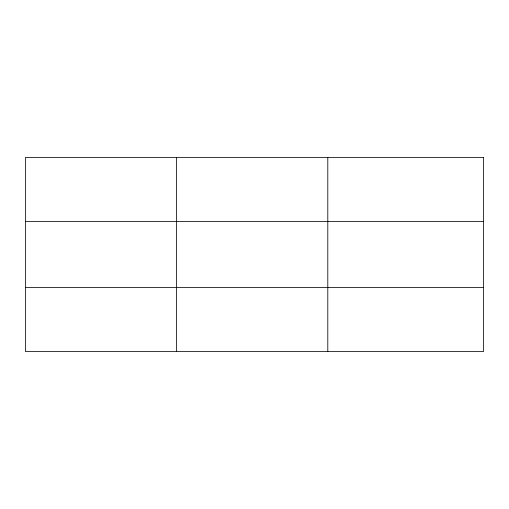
<?xml version="1.0" encoding="UTF-8"?>
<svg xmlns="http://www.w3.org/2000/svg" width="509" height="509" viewBox="0 0 509 509"><rect width="100%" height="100%" fill="white"/><g stroke="black" fill="none" stroke-linecap="round" stroke-linejoin="round"><path stroke-width="0.76" d="M176.623 157.472L176.623 351.528M327.796 157.472L327.796 351.528M25.45 221.51L483.55 221.51M25.45 287.49L483.55 287.49M483.55 157.472L483.55 351.528L25.45 351.528L25.45 157.472L483.55 157.472"/></g></svg>
